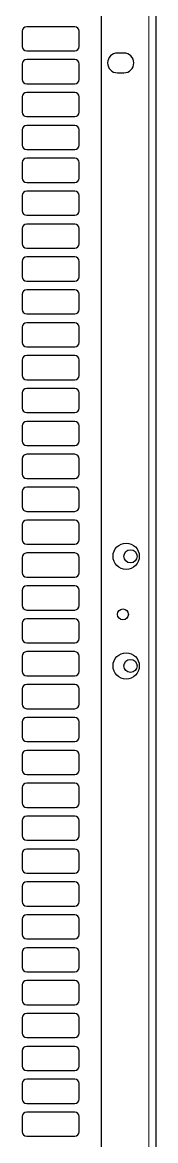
# Model space of a CAD drawing. Header units: millimetres. Extents: x -599 to 823, y -273 to 1990.
# Drawn here: x 698 to 759, y 392 to 902 of the extents above; entities that cross this region are included whole.
import ezdxf

# ---------------------------------------------------------------- set-up
doc = ezdxf.new("R2010")
doc.units = ezdxf.units.MM

msp = doc.modelspace()

# ---------------------------------------------------------------- linework, layer by layer
at = {"color": 7, "linetype": 'Continuous', "lineweight": 25}
for p, q in [((758.79, 1824.75), (758.79, -58.25)), ((733.79, 1795.55), (733.79, -58.25)), ((697.79, 897.75), (697.79, 890.75)), ((721.79, 899.75), (699.79, 899.75)), ((723.79, 890.75), (723.79, 897.75)), ((699.79, 888.75), (721.79, 888.75)), ((744.29, 887.75), (741.29, 887.75)), ((697.79, 882.75), (697.79, 875.75)), ((721.79, 884.75), (699.79, 884.75)), ((723.79, 875.75), (723.79, 882.75)), ((741.29, 878.75), (744.29, 878.75)), ((699.79, 873.75), (721.79, 873.75)), ((697.79, 867.75), (697.79, 860.75)), ((721.79, 869.75), (699.79, 869.75)), ((723.79, 860.75), (723.79, 867.75)), ((699.79, 858.75), (721.79, 858.75)), ((697.79, 852.75), (697.79, 845.75)), ((721.79, 854.75), (699.79, 854.75)), ((723.79, 845.75), (723.79, 852.75)), ((699.79, 843.75), (721.79, 843.75)), ((697.79, 837.75), (697.79, 830.75)), ((721.79, 839.75), (699.79, 839.75)), ((723.79, 830.75), (723.79, 837.75)), ((699.79, 828.75), (721.79, 828.75)), ((697.79, 822.75), (697.79, 815.75)), ((721.79, 824.75), (699.79, 824.75)), ((723.79, 815.75), (723.79, 822.75)), ((699.79, 813.75), (721.79, 813.75)), ((697.79, 807.75), (697.79, 800.75)), ((721.79, 809.75), (699.79, 809.75)), ((723.79, 800.75), (723.79, 807.75)), ((699.79, 798.75), (721.79, 798.75)), ((697.79, 792.75), (697.79, 785.75)), ((721.79, 794.75), (699.79, 794.75)), ((723.79, 785.75), (723.79, 792.75)), ((699.79, 783.75), (721.79, 783.75)), ((697.79, 777.75), (697.79, 770.75)), ((721.79, 779.75), (699.79, 779.75)), ((723.79, 770.75), (723.79, 777.75)), ((699.79, 768.75), (721.79, 768.75)), ((697.79, 762.75), (697.79, 755.75)), ((721.79, 764.75), (699.79, 764.75)), ((723.79, 755.75), (723.79, 762.75)), ((699.79, 753.75), (721.79, 753.75)), ((721.79, 749.75), (699.79, 749.75)), ((697.79, 747.75), (697.79, 740.75)), ((723.79, 740.75), (723.79, 747.75)), ((699.79, 738.75), (721.79, 738.75)), ((721.79, 734.75), (699.79, 734.75)), ((697.79, 732.75), (697.79, 725.75)), ((723.79, 725.75), (723.79, 732.75)), ((699.79, 723.75), (721.79, 723.75)), ((721.79, 719.75), (699.79, 719.75)), ((697.79, 717.75), (697.79, 710.75)), ((723.79, 710.75), (723.79, 717.75)), ((699.79, 708.75), (721.79, 708.75)), ((721.79, 704.75), (699.79, 704.75)), ((697.79, 702.75), (697.79, 695.75)), ((723.79, 695.75), (723.79, 702.75)), ((699.79, 693.75), (721.79, 693.75)), ((721.79, 689.75), (699.79, 689.75)), ((697.79, 687.75), (697.79, 680.75)), ((723.79, 680.75), (723.79, 687.75)), ((699.79, 678.75), (721.79, 678.75)), ((721.79, 674.75), (699.79, 674.75)), ((697.79, 672.75), (697.79, 665.75)), ((723.79, 665.75), (723.79, 672.75)), ((699.79, 663.75), (721.79, 663.75)), ((721.79, 659.75), (699.79, 659.75)), ((697.79, 657.75), (697.79, 650.75)), ((723.79, 650.75), (723.79, 657.75)), ((699.79, 648.75), (721.79, 648.75)), ((697.79, 642.75), (697.79, 635.75)), ((721.79, 644.75), (699.79, 644.75)), ((723.79, 635.75), (723.79, 642.75)), ((699.79, 633.75), (721.79, 633.75)), ((697.79, 627.75), (697.79, 620.75)), ((721.79, 629.75), (699.79, 629.75)), ((723.79, 620.75), (723.79, 627.75)), ((699.79, 618.75), (721.79, 618.75)), ((697.79, 612.75), (697.79, 605.75)), ((721.79, 614.75), (699.79, 614.75)), ((723.79, 605.75), (723.79, 612.75)), ((699.79, 603.75), (721.79, 603.75)), ((697.79, 597.75), (697.79, 590.75)), ((721.79, 599.75), (699.79, 599.75)), ((723.79, 590.75), (723.79, 597.75)), ((699.79, 588.75), (721.79, 588.75)), ((697.79, 582.75), (697.79, 575.75)), ((721.79, 584.75), (699.79, 584.75)), ((723.79, 575.75), (723.79, 582.75)), ((699.79, 573.75), (721.79, 573.75)), ((697.79, 567.75), (697.79, 560.75)), ((721.79, 569.75), (699.79, 569.75)), ((723.79, 560.75), (723.79, 567.75)), ((699.79, 558.75), (721.79, 558.75)), ((697.79, 552.75), (697.79, 545.75)), ((721.79, 554.75), (699.79, 554.75)), ((723.79, 545.75), (723.79, 552.75)), ((699.79, 543.75), (721.79, 543.75)), ((697.79, 537.75), (697.79, 530.75)), ((721.79, 539.75), (699.79, 539.75)), ((723.79, 530.75), (723.79, 537.75)), ((699.79, 528.75), (721.79, 528.75)), ((697.79, 522.75), (697.79, 515.75)), ((721.79, 524.75), (699.79, 524.75)), ((723.79, 515.75), (723.79, 522.75)), ((699.79, 513.75), (721.79, 513.75)), ((697.79, 507.75), (697.79, 500.75)), ((721.79, 509.75), (699.79, 509.75)), ((723.79, 500.75), (723.79, 507.75)), ((699.79, 498.75), (721.79, 498.75)), ((721.79, 494.75), (699.79, 494.75)), ((697.79, 492.75), (697.79, 485.75)), ((723.79, 485.75), (723.79, 492.75)), ((699.79, 483.75), (721.79, 483.75)), ((721.79, 479.75), (699.79, 479.75)), ((697.79, 477.75), (697.79, 470.75)), ((723.79, 470.75), (723.79, 477.75)), ((699.79, 468.75), (721.79, 468.75)), ((721.79, 464.75), (699.79, 464.75)), ((697.79, 462.75), (697.79, 455.75)), ((723.79, 455.75), (723.79, 462.75)), ((699.79, 453.75), (721.79, 453.75)), ((721.79, 449.75), (699.79, 449.75)), ((697.79, 447.75), (697.79, 440.75)), ((723.79, 440.75), (723.79, 447.75)), ((699.79, 438.75), (721.79, 438.75)), ((721.79, 434.75), (699.79, 434.75)), ((697.79, 432.75), (697.79, 425.75)), ((723.79, 425.75), (723.79, 432.75)), ((699.79, 423.75), (721.79, 423.75)), ((721.79, 419.75), (699.79, 419.75)), ((697.79, 417.75), (697.79, 410.75)), ((723.79, 410.75), (723.79, 417.75)), ((699.79, 408.75), (721.79, 408.75)), ((721.79, 404.75), (699.79, 404.75)), ((697.79, 402.75), (697.79, 395.75)), ((723.79, 395.75), (723.79, 402.75)), ((699.79, 393.75), (721.79, 393.75))]:
    msp.add_line(p, q, dxfattribs=at)
at = {"color": 8, "linetype": 'Continuous', "lineweight": 18}
msp.add_line((755.69, 1795.55), (755.69, -58.25), dxfattribs=at)
at = {"color": 7, "linetype": 'Continuous', "lineweight": 25}
for centre, radius in [((745.29, 658.25), 6), ((747.29, 658.25), 3), ((743.79, 631.75), 2.5), ((745.29, 608.25), 6), ((747.29, 608.25), 3)]:
    msp.add_circle(centre, radius, dxfattribs=at)
for centre, radius, start, end in [((699.79, 897.75), 2, 90, 180), ((721.79, 897.75), 2, 0, 90), ((699.79, 890.75), 2, 180, 270), ((721.79, 890.75), 2, 270, 0), ((741.29, 883.25), 4.5, 90, 270), ((744.29, 883.25), 4.5, 270, 90), ((699.79, 882.75), 2, 90, 180), ((721.79, 882.75), 2, 360, 90), ((699.79, 875.75), 2, 180, 270), ((721.79, 875.75), 2, 270, 360), ((699.79, 867.75), 2, 90, 180), ((721.79, 867.75), 2, 0, 90), ((699.79, 860.75), 2, 180, 270), ((721.79, 860.75), 2, 270, 0), ((699.79, 852.75), 2, 90, 180), ((721.79, 852.75), 2, 360, 90), ((699.79, 845.75), 2, 180, 270), ((721.79, 845.75), 2, 270, 360), ((699.79, 837.75), 2, 90, 180), ((721.79, 837.75), 2, 0, 90), ((699.79, 830.75), 2, 180, 270), ((721.79, 830.75), 2, 270, 0), ((699.79, 822.75), 2, 90, 180), ((721.79, 822.75), 2, 0, 90), ((699.79, 815.75), 2, 180, 270), ((721.79, 815.75), 2, 270, 0), ((699.79, 807.75), 2, 90, 180), ((721.79, 807.75), 2, 0, 90), ((699.79, 800.75), 2, 180, 270), ((721.79, 800.75), 2, 270, 0), ((699.79, 792.75), 2, 90, 180), ((721.79, 792.75), 2, 0, 90), ((699.79, 785.75), 2, 180, 270), ((721.79, 785.75), 2, 270, 0), ((699.79, 777.75), 2, 90, 180), ((721.79, 777.75), 2, 0, 90), ((699.79, 770.75), 2, 180, 270), ((721.79, 770.75), 2, 270, 0), ((699.79, 762.75), 2, 90, 180), ((721.79, 762.75), 2, 0, 90), ((699.79, 755.75), 2, 180, 270), ((721.79, 755.75), 2, 270, 0), ((699.79, 747.75), 2, 90, 180), ((721.79, 747.75), 2, 0, 90), ((699.79, 740.75), 2, 180, 270), ((721.79, 740.75), 2, 270, 0), ((699.79, 732.75), 2, 90, 180), ((721.79, 732.75), 2, 0, 90), ((699.79, 725.75), 2, 180, 270), ((721.79, 725.75), 2, 270, 0), ((699.79, 717.75), 2, 90, 180), ((721.79, 717.75), 2, 0, 90), ((699.79, 710.75), 2, 180, 270), ((721.79, 710.75), 2, 270, 0), ((699.79, 702.75), 2, 90, 180), ((721.79, 702.75), 2, 0, 90), ((699.79, 695.75), 2, 180, 270), ((721.79, 695.75), 2, 270, 0), ((699.79, 687.75), 2, 90, 180), ((721.79, 687.75), 2, 0, 90), ((699.79, 680.75), 2, 180, 270), ((721.79, 680.75), 2, 270, 0), ((699.79, 672.75), 2, 90, 180), ((721.79, 672.75), 2, 0, 90), ((699.79, 665.75), 2, 180, 270), ((721.79, 665.75), 2, 270, 0), ((699.79, 657.75), 2, 90, 180), ((721.79, 657.75), 2, 0, 90), ((699.79, 650.75), 2, 180, 270), ((721.79, 650.75), 2, 270, 0), ((699.79, 642.75), 2, 90, 180), ((721.79, 642.75), 2, 0, 90), ((699.79, 635.75), 2, 180, 270), ((721.79, 635.75), 2, 270, 0), ((699.79, 627.75), 2, 90, 180), ((721.79, 627.75), 2, 0, 90), ((699.79, 620.75), 2, 180, 270), ((721.79, 620.75), 2, 270, 0), ((699.79, 612.75), 2, 90, 180), ((721.79, 612.75), 2, 0, 90), ((699.79, 605.75), 2, 180, 270), ((721.79, 605.75), 2, 270, 0), ((699.79, 597.75), 2, 90, 180), ((721.79, 597.75), 2, 0, 90), ((699.79, 590.75), 2, 180, 270), ((721.79, 590.75), 2, 270, 0), ((699.79, 582.75), 2, 90, 180), ((721.79, 582.75), 2, 0, 90), ((699.79, 575.75), 2, 180, 270), ((721.79, 575.75), 2, 270, 0), ((699.79, 567.75), 2, 90, 180), ((721.79, 567.75), 2, 0, 90), ((699.79, 560.75), 2, 180, 270), ((721.79, 560.75), 2, 270, 0), ((699.79, 552.75), 2, 90, 180), ((721.79, 552.75), 2, 0, 90), ((699.79, 545.75), 2, 180, 270), ((721.79, 545.75), 2, 270, 0), ((699.79, 537.75), 2, 90, 180), ((721.79, 537.75), 2, 0, 90), ((699.79, 530.75), 2, 180, 270), ((721.79, 530.75), 2, 270, 0), ((699.79, 522.75), 2, 90, 180), ((721.79, 522.75), 2, 0, 90), ((699.79, 515.75), 2, 180, 270), ((721.79, 515.75), 2, 270, 0), ((699.79, 507.75), 2, 90, 180), ((721.79, 507.75), 2, 0, 90), ((699.79, 500.75), 2, 180, 270), ((721.79, 500.75), 2, 270, 0), ((699.79, 492.75), 2, 90, 180), ((721.79, 492.75), 2, 0, 90), ((699.79, 485.75), 2, 180, 270), ((721.79, 485.75), 2, 270, 0), ((699.79, 477.75), 2, 90, 180), ((721.79, 477.75), 2, 0, 90), ((699.79, 470.75), 2, 180, 270), ((721.79, 470.75), 2, 270, 0), ((699.79, 462.75), 2, 90, 180), ((721.79, 462.75), 2, 0, 90), ((699.79, 455.75), 2, 180, 270), ((721.79, 455.75), 2, 270, 0), ((699.79, 447.75), 2, 90, 180), ((721.79, 447.75), 2, 0, 90), ((699.79, 440.75), 2, 180, 270), ((721.79, 440.75), 2, 270, 0), ((699.79, 432.75), 2, 90, 180), ((721.79, 432.75), 2, 0, 90), ((699.79, 425.75), 2, 180, 270), ((721.79, 425.75), 2, 270, 0), ((699.79, 417.75), 2, 90, 180), ((721.79, 417.75), 2, 0, 90), ((699.79, 410.75), 2, 180, 270), ((721.79, 410.75), 2, 270, 0), ((699.79, 402.75), 2, 90, 180), ((721.79, 402.75), 2, 0, 90), ((699.79, 395.75), 2, 180, 270), ((721.79, 395.75), 2, 270, 0)]:
    msp.add_arc(centre, radius, start, end, dxfattribs=at)

doc.saveas('drawing.dxf')
